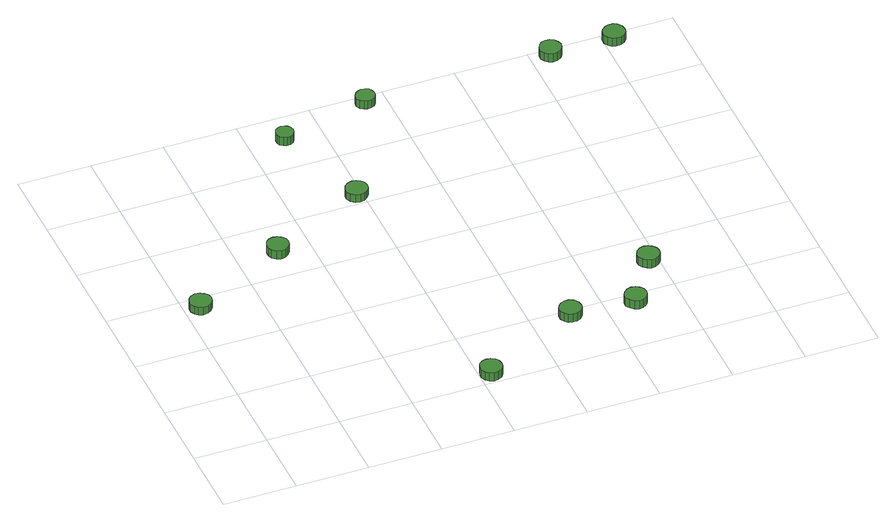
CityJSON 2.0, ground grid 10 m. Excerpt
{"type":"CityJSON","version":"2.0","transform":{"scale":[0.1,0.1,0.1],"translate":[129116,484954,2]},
"CityObjects":{
"tree1":{"type":"SolitaryVegetationObject","attributes":{"function":"something"},"geometry":[{"type":"MultiSurface","lod":"1","boundaries":[[[0,1,2,3,4,5,6,7,8,9,10,11,12,13,14]],[[15,16,17,18,19,20,21,22,23,24,25,26,27,28,29]],[[0,29,28,1]],[[1,28,27,2]],[[2,27,26,3]],[[3,26,25,4]],[[4,25,24,5]],[[5,24,23,6]],[[6,23,22,7]],[[7,22,21,8]],[[8,21,20,9]],[[9,20,19,10]],[[10,19,18,11]],[[11,18,17,12]],[[12,17,16,13]],[[13,16,15,14]],[[14,15,29,0]]]}]},
"tree2":{"type":"SolitaryVegetationObject","attributes":{"function":"something"},"geometry":[{"type":"MultiSurface","lod":"1","boundaries":[[[30,31,32,33,34,35,36,37,38,39,40,41,42,43,44]],[[45,46,47,48,49,50,51,52,53,54,55,56,57,58,59]],[[30,59,58,31]],[[31,58,57,32]],[[32,57,56,33]],[[33,56,55,34]],[[34,55,54,35]],[[35,54,53,36]],[[36,53,52,37]],[[37,52,51,38]],[[38,51,50,39]],[[39,50,49,40]],[[40,49,48,41]],[[41,48,47,42]],[[42,47,46,43]],[[43,46,45,44]],[[44,45,59,30]]]}]},
"tree3":{"type":"SolitaryVegetationObject","attributes":{"function":"something"},"geometry":[{"type":"MultiSurface","lod":"1","boundaries":[[[60,61,62,63,64,65,66,67,68,69,70,71,72,73,74]],[[75,76,77,78,79,80,81,82,83,84,85,86,87,88,89]],[[60,89,88,61]],[[61,88,87,62]],[[62,87,86,63]],[[63,86,85,64]],[[64,85,84,65]],[[65,84,83,66]],[[66,83,82,67]],[[67,82,81,68]],[[68,81,80,69]],[[69,80,79,70]],[[70,79,78,71]],[[71,78,77,72]],[[72,77,76,73]],[[73,76,75,74]],[[74,75,89,60]]]}]},
"tree4":{"type":"SolitaryVegetationObject","attributes":{"function":"something"},"geometry":[{"type":"MultiSurface","lod":"1","boundaries":[[[90,91,92,93,94,95,96,97,98,99,100,101,102,103,104]],[[105,106,107,108,109,110,111,112,113,114,115,116,117,118,119]],[[90,119,118,91]],[[91,118,117,92]],[[92,117,116,93]],[[93,116,115,94]],[[94,115,114,95]],[[95,114,113,96]],[[96,113,112,97]],[[97,112,111,98]],[[98,111,110,99]],[[99,110,109,100]],[[100,109,108,101]],[[101,108,107,102]],[[102,107,106,103]],[[103,106,105,104]],[[104,105,119,90]]]}]},
"tree5":{"type":"SolitaryVegetationObject","attributes":{"function":"something"},"geometry":[{"type":"MultiSurface","lod":"1","boundaries":[[[120,121,122,123,124,125,126,127,128,129,130,131,132,133,134]],[[135,136,137,138,139,140,141,142,143,144,145,146,147,148,149]],[[120,149,148,121]],[[121,148,147,122]],[[122,147,146,123]],[[123,146,145,124]],[[124,145,144,125]],[[125,144,143,126]],[[126,143,142,127]],[[127,142,141,128]],[[128,141,140,129]],[[129,140,139,130]],[[130,139,138,131]],[[131,138,137,132]],[[132,137,136,133]],[[133,136,135,134]],[[134,135,149,120]]]}]},
"tree6":{"type":"SolitaryVegetationObject","attributes":{"function":"something"},"geometry":[{"type":"MultiSurface","lod":"1","boundaries":[[[150,151,152,153,154,155,156,157,158,159,160,161,162,163,164]],[[165,166,167,168,169,170,171,172,173,174,175,176,177,178,179]],[[150,179,178,151]],[[151,178,177,152]],[[152,177,176,153]],[[153,176,175,154]],[[154,175,174,155]],[[155,174,173,156]],[[156,173,172,157]],[[157,172,171,158]],[[158,171,170,159]],[[159,170,169,160]],[[160,169,168,161]],[[161,168,167,162]],[[162,167,166,163]],[[163,166,165,164]],[[164,165,179,150]]]}]},
"tree7":{"type":"SolitaryVegetationObject","attributes":{"function":"something"},"geometry":[{"type":"MultiSurface","lod":"1","boundaries":[[[180,181,182,183,184,185,186,187,188,189,190,191,192,193,194]],[[195,196,197,198,199,200,201,202,203,204,205,206,207,208,209]],[[180,209,208,181]],[[181,208,207,182]],[[182,207,206,183]],[[183,206,205,184]],[[184,205,204,185]],[[185,204,203,186]],[[186,203,202,187]],[[187,202,201,188]],[[188,201,200,189]],[[189,200,199,190]],[[190,199,198,191]],[[191,198,197,192]],[[192,197,196,193]],[[193,196,195,194]],[[194,195,209,180]]]}]},
"tree8":{"type":"SolitaryVegetationObject","attributes":{"function":"something"},"geometry":[{"type":"MultiSurface","lod":"1","boundaries":[[[210,211,212,213,214,215,216,217,218,219,220,221,222,223,224]],[[225,226,227,228,229,230,231,232,233,234,235,236,237,238,239]],[[210,239,238,211]],[[211,238,237,212]],[[212,237,236,213]],[[213,236,235,214]],[[214,235,234,215]],[[215,234,233,216]],[[216,233,232,217]],[[217,232,231,218]],[[218,231,230,219]],[[219,230,229,220]],[[220,229,228,221]],[[221,228,227,222]],[[222,227,226,223]],[[223,226,225,224]],[[224,225,239,210]]]}]},
"tree9":{"type":"SolitaryVegetationObject","attributes":{"function":"something"},"geometry":[{"type":"MultiSurface","lod":"1","boundaries":[[[240,241,242,243,244,245,246,247,248,249,250,251,252,253,254]],[[255,256,257,258,259,260,261,262,263,264,265,266,267,268,269]],[[240,269,268,241]],[[241,268,267,242]],[[242,267,266,243]],[[243,266,265,244]],[[244,265,264,245]],[[245,264,263,246]],[[246,263,262,247]],[[247,262,261,248]],[[248,261,260,249]],[[249,260,259,250]],[[250,259,258,251]],[[251,258,257,252]],[[252,257,256,253]],[[253,256,255,254]],[[254,255,269,240]]]}]},
"tree10":{"type":"SolitaryVegetationObject","attributes":{"function":"something"},"geometry":[{"type":"MultiSurface","lod":"1","boundaries":[[[270,271,272,273,274,275,276,277,278,279,280,281,282,283,284]],[[285,286,287,288,289,290,291,292,293,294,295,296,297,298,299]],[[270,299,298,271]],[[271,298,297,272]],[[272,297,296,273]],[[273,296,295,274]],[[274,295,294,275]],[[275,294,293,276]],[[276,293,292,277]],[[277,292,291,278]],[[278,291,290,279]],[[279,290,289,280]],[[280,289,288,281]],[[281,288,287,282]],[[282,287,286,283]],[[283,286,285,284]],[[284,285,299,270]]]}]},
"tree11":{"type":"SolitaryVegetationObject","attributes":{"function":"something"},"geometry":[{"type":"MultiSurface","lod":"1","boundaries":[[[300,301,302,303,304,305,306,307,308,309,310,311,312,313,314]],[[315,316,317,318,319,320,321,322,323,324,325,326,327,328,329]],[[300,329,328,301]],[[301,328,327,302]],[[302,327,326,303]],[[303,326,325,304]],[[304,325,324,305]],[[305,324,323,306]],[[306,323,322,307]],[[307,322,321,308]],[[308,321,320,309]],[[309,320,319,310]],[[310,319,318,311]],[[311,318,317,312]],[[312,317,316,313]],[[313,316,315,314]],[[314,315,329,300]]]}]}
},
"vertices":[
[37,281,20],[36,287,20],[32,292,20],[27,295,20],[20,296,20],[14,294,20],[10,290,20],[7,284,20],[7,278,20],[10,272,20],[14,268,20],[20,266,20],[27,267,20],[32,270,20],[36,275,20],[36,275,8],[32,270,8],[27,267,8],[20,266,8],[14,268,8],[10,272,8],[7,278,8],[7,284,8],[10,290,8],[14,294,8],[20,296,8],[27,295,8],[32,292,8],[36,287,8],[37,281,8],
[170,348,22],[169,354,22],[165,359,22],[160,362,22],[154,363,22],[148,361,22],[143,357,22],[141,351,22],[141,345,22],[143,339,22],[148,335,22],[154,333,22],[160,334,22],[165,337,22],[169,342,22],[169,342,9],[165,337,9],[160,334,9],[154,333,9],[148,335,9],[143,339,9],[141,345,9],[141,351,9],[143,357,9],[148,361,9],[154,363,9],[160,362,9],[165,359,9],[169,354,9],[170,348,9],
[330,18,21],[329,24,21],[326,29,21],[320,32,21],[314,33,21],[308,31,21],[303,27,21],[301,21,21],[301,15,21],[303,9,21],[308,5,21],[314,3,21],[320,4,21],[326,7,21],[329,12,21],[329,12,8],[326,7,8],[320,4,8],[314,3,8],[308,5,8],[303,9,8],[301,15,8],[301,21,8],[303,27,8],[308,31,8],[314,33,8],[320,32,8],[326,29,8],[329,24,8],[330,18,8],
[261,557,21],[260,562,21],[257,566,21],[253,568,21],[248,569,21],[243,567,21],[239,564,21],[237,559,21],[237,554,21],[239,549,21],[243,546,21],[248,544,21],[253,545,21],[257,547,21],[260,552,21],[260,552,8],[257,547,8],[253,545,8],[248,544,8],[243,546,8],[239,549,8],[237,554,8],[237,559,8],[239,564,8],[243,567,8],[248,569,8],[253,568,8],[257,566,8],[260,562,8],[261,557,8],
[306,416,22],[305,422,22],[301,427,22],[296,430,22],[290,431,22],[284,429,22],[279,425,22],[276,419,22],[276,413,22],[279,407,22],[284,403,22],[290,401,22],[296,402,22],[301,405,22],[305,410,22],[305,410,10],[301,405,10],[296,402,10],[290,401,10],[284,403,10],[279,407,10],[276,413,10],[276,419,10],[279,425,10],[284,429,10],[290,431,10],[296,430,10],[301,427,10],[305,422,10],[306,416,10],
[468,89,22],[467,95,22],[463,101,22],[457,104,22],[451,104,22],[445,102,22],[441,98,22],[438,93,22],[438,86,22],[441,81,22],[445,76,22],[451,75,22],[457,75,22],[463,78,22],[467,83,22],[467,83,9],[463,78,9],[457,75,9],[451,75,9],[445,76,9],[441,81,9],[438,86,9],[438,93,9],[441,98,9],[445,102,9],[451,104,9],[457,104,9],[463,101,9],[467,95,9],[468,89,9],
[384,585,23],[383,590,23],[380,595,23],[375,597,23],[370,598,23],[365,596,23],[361,593,23],[358,588,23],[358,582,23],[361,577,23],[365,574,23],[370,572,23],[375,573,23],[380,575,23],[383,580,23],[383,580,10],[380,575,10],[375,573,10],[370,572,10],[365,574,10],[361,577,10],[358,582,10],[358,588,10],[361,593,10],[365,596,10],[370,598,10],[375,597,10],[380,595,10],[383,590,10],[384,585,10],
[555,82,23],[554,88,23],[550,93,23],[545,96,23],[539,97,23],[533,95,23],[528,91,23],[525,85,23],[525,79,23],[528,74,23],[533,69,23],[539,67,23],[545,68,23],[550,71,23],[554,76,23],[554,76,10],[550,71,10],[545,68,10],[539,67,10],[533,69,10],[528,74,10],[525,79,10],[525,85,10],[528,91,10],[533,95,10],[539,97,10],[545,96,10],[550,93,10],[554,88,10],[555,82,10],
[601,153,23],[600,159,23],[596,164,23],[591,167,23],[585,168,23],[579,166,23],[574,162,23],[571,156,23],[571,150,23],[574,144,23],[579,140,23],[585,138,23],[591,139,23],[596,142,23],[600,147,23],[600,147,10],[596,142,10],[591,139,10],[585,138,10],[579,140,10],[574,144,10],[571,150,10],[571,156,10],[574,162,10],[579,166,10],[585,168,10],[591,167,10],[596,164,10],[600,159,10],[601,153,10],
[641,585,25],[639,591,25],[636,596,25],[630,599,25],[624,600,25],[618,598,25],[614,594,25],[611,588,25],[611,582,25],[614,576,25],[618,572,25],[624,570,25],[630,571,25],[636,574,25],[639,579,25],[639,579,12],[636,574,12],[630,571,12],[624,570,12],[618,572,12],[614,576,12],[611,582,12],[611,588,12],[614,594,12],[618,598,12],[624,600,12],[630,599,12],[636,596,12],[639,591,12],[641,585,12],
[728,585,24],[727,591,24],[723,597,24],[718,600,24],[711,600,24],[706,598,24],[701,594,24],[698,589,24],[698,582,24],[701,577,24],[706,572,24],[711,571,24],[718,571,24],[723,574,24],[727,579,24],[727,579,11],[723,574,11],[718,571,11],[711,571,11],[706,572,11],[701,577,11],[698,582,11],[698,589,11],[701,594,11],[706,598,11],[711,600,11],[718,600,11],[723,597,11],[727,591,11],[728,585,11]
]}
